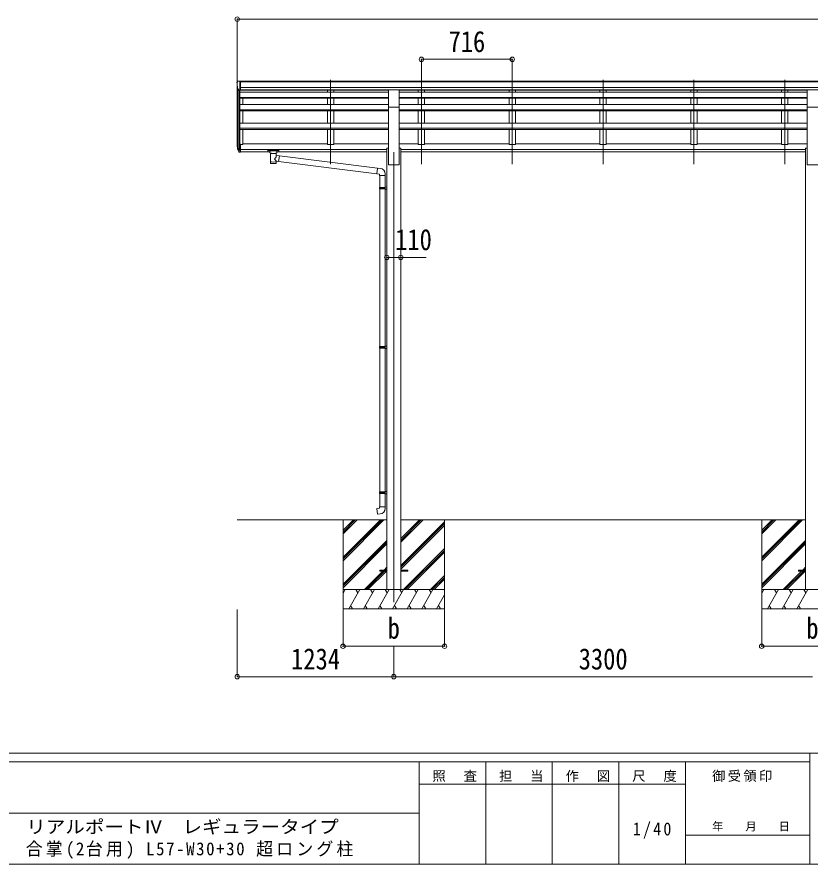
# Model space of a CAD drawing. Units: millimetres at full size. Extents: x -9783 to 33754, y -10064 to 6752.
# Drawn here: x 36 to 6287, y -6828 to -148 of the extents above; entities that cross this region are included whole.
import ezdxf
from ezdxf.enums import TextEntityAlignment as Align

# ---------------------------------------------------------------- set-up
doc = ezdxf.new("R2010")
doc.units = ezdxf.units.MM
doc.header["$LTSCALE"] = 35
doc.header["$PDMODE"] = 32
doc.header["$PDSIZE"] = 35
for name, color, linetype, lineweight in [('0-0_0', 7, 'Continuous', 9), ('0-1_本体', 4, 'Continuous', 9), ('0-2_部品', 7, 'Continuous', 9), ('0-8_PARTS2', 2, 'Continuous', 9), ('0-A_寸法', 6, 'Continuous', 9), ('F-0_240', 7, 'Continuous', 9)]:
    doc.layers.add(name, color=color, linetype=linetype, lineweight=lineweight)
doc.styles.add('ＭＳ ゴシック', font='')
doc.styles.get('ＭＳ ゴシック').set_extended_font_data('MS Gothic')

msp = doc.modelspace()

# ---------------------------------------------------------------- linework, layer by layer
at = {"layer": '0-0_0'}
for p, q in [((1772.2, -4114.32), (2951.2, -4114.32)), ((2606.2, -4114.32), (2606.2, -4814.32)), ((2606.2, -4408.5), (2900.38, -4114.32)), ((2606.2, -4422.64), (2914.53, -4114.32)), ((2606.2, -4436.78), (2928.67, -4114.32)), ((2606.2, -4224.65), (2716.54, -4114.32)), ((2606.2, -4210.51), (2702.39, -4114.32)), ((2606.2, -4196.37), (2688.25, -4114.32)), ((3061.2, -4261.87), (3208.75, -4114.32)), ((3061.2, -4290.15), (3237.04, -4114.32)), ((3061.2, -4276.01), (3222.89, -4114.32)), ((3061.2, -4114.32), (6251.2, -4114.32)), ((3061.2, -4474), (3406.2, -4129)), ((3406.2, -4114.32), (3406.2, -4814.32)), ((5906.2, -4114.32), (5906.2, -4814.32)), ((5906.2, -4408.5), (6200.38, -4114.32)), ((5906.2, -4422.64), (6214.53, -4114.32)), ((5906.2, -4436.78), (6228.67, -4114.32)), ((5906.2, -4224.65), (6016.54, -4114.32)), ((5906.2, -4210.51), (6002.39, -4114.32)), ((5906.2, -4196.37), (5988.25, -4114.32)), ((3061.2, -4488.14), (3406.2, -4143.14)), ((3061.2, -4502.28), (3406.2, -4157.29)), ((2606.2, -4620.63), (2951.2, -4275.63)), ((2606.2, -4634.77), (2951.2, -4289.78)), ((2606.2, -4648.92), (2951.2, -4303.92)), ((3083.01, -4664.32), (3406.2, -4341.13)), ((5906.2, -4620.63), (6251.2, -4275.63)), ((5906.2, -4634.77), (6251.2, -4289.78)), ((5906.2, -4648.92), (6251.2, -4303.92)), ((3097.15, -4664.32), (3406.2, -4355.28)), ((3111.3, -4664.32), (3406.2, -4369.42)), ((2774.65, -4664.32), (2920.15, -4518.82)), ((2788.79, -4664.32), (2934.29, -4518.82)), ((2802.93, -4664.32), (2948.43, -4518.82)), ((2929.15, -4509.82), (2951.2, -4487.76)), ((2943.29, -4509.82), (2951.2, -4501.91)), ((6074.65, -4664.32), (6220.15, -4518.82)), ((6088.79, -4664.32), (6234.29, -4518.82)), ((6102.93, -4664.32), (6248.43, -4518.82)), ((6229.15, -4509.82), (6251.2, -4487.76)), ((6243.29, -4509.82), (6251.2, -4501.91)), ((3295.15, -4664.32), (3406.2, -4553.26)), ((3309.29, -4664.32), (3406.2, -4567.41)), ((3323.43, -4664.32), (3406.2, -4581.55)), ((3406.2, -4664.32), (2606.2, -4664.32)), ((2606.2, -4691.83), (2622.08, -4664.32)), ((2650.95, -4814.32), (2737.55, -4664.32)), ((2722.55, -4690.3), (2707.55, -4664.32)), ((2766.42, -4814.32), (2853.02, -4664.32)), ((2838.02, -4690.3), (2823.02, -4664.32)), ((2881.89, -4814.32), (2968.49, -4664.32)), ((2953.49, -4690.3), (2938.49, -4664.32)), ((2997.36, -4814.32), (3083.96, -4664.32)), ((3068.96, -4690.3), (3053.96, -4664.32)), ((3112.83, -4814.32), (3199.43, -4664.32)), ((3184.43, -4690.3), (3169.43, -4664.32)), ((3228.3, -4814.32), (3314.9, -4664.32)), ((3284.9, -4664.32), (3299.9, -4690.3)), ((3400.37, -4664.32), (3406.2, -4674.42)), ((6706.2, -4664.32), (5906.2, -4664.32)), ((5906.2, -4691.83), (5922.08, -4664.32)), ((5950.95, -4814.32), (6037.55, -4664.32)), ((6022.55, -4690.3), (6007.55, -4664.32)), ((6066.42, -4814.32), (6153.02, -4664.32)), ((6138.02, -4690.3), (6123.02, -4664.32)), ((6181.89, -4814.32), (6268.49, -4664.32)), ((6253.49, -4690.3), (6238.49, -4664.32)), ((3343.77, -4814.32), (3406.2, -4706.18)), ((2665.95, -4788.34), (2680.95, -4814.32)), ((2781.42, -4788.34), (2796.42, -4814.32)), ((2896.89, -4788.34), (2911.89, -4814.32)), ((3012.36, -4788.34), (3027.36, -4814.32)), ((3127.83, -4788.34), (3142.83, -4814.32)), ((3243.3, -4788.34), (3258.3, -4814.32)), ((3358.77, -4788.34), (3373.77, -4814.32)), ((5965.95, -4788.34), (5980.95, -4814.32)), ((6081.42, -4788.34), (6096.42, -4814.32)), ((6196.89, -4788.34), (6211.89, -4814.32)), ((2606.2, -4814.32), (3406.2, -4814.32)), ((5906.2, -4814.32), (6706.2, -4814.32))]:
    msp.add_line(p, q, dxfattribs=at)
at = {"layer": '0-1_本体'}
for p, q in [((1798.7, -655.9), (7503.7, -655.9)), ((1798.7, -661.26), (7513.7, -661.26)), ((1772.2, -1155.05), (1772.2, -692.65)), ((1776.49, -711.45), (1776.49, -1179.32)), ((1786.2, -726.8), (1786.2, -1197.32)), ((1792.2, -726.28), (1792.2, -1152.88)), ((1798.7, -704.77), (7513.7, -704.78)), ((1798.7, -722.44), (7513.7, -722.44)), ((2963.7, -724.82), (1798.7, -724.82)), ((2483.2, -724.82), (2483.2, -741.09)), ((2533.2, -724.82), (2533.2, -741.09)), ((3048.7, -724.94), (6263.7, -724.94)), ((3199.2, -724.82), (3199.2, -741.09)), ((3249.2, -724.82), (3249.2, -741.09)), ((3915.2, -724.82), (3915.2, -741.09)), ((3965.2, -724.82), (3965.2, -741.09)), ((4631.2, -724.82), (4631.2, -741.09)), ((4681.2, -724.82), (4681.2, -741.09)), ((5347.2, -724.82), (5347.2, -741.09)), ((5397.2, -724.82), (5397.2, -741.09)), ((6063.2, -724.94), (6063.2, -740.68)), ((6113.2, -724.94), (6113.2, -740.68)), ((2963.7, -740.68), (1792.2, -740.68)), ((1792.2, -782.37), (2963.7, -782.37)), ((1792.2, -784.06), (2963.7, -784.06)), ((1792.2, -788.47), (2963.7, -788.47)), ((1817.2, -839.45), (1817.2, -788.47)), ((2483.2, -788.47), (2483.2, -794.24)), ((2483.2, -788.47), (2483.2, -839.45)), ((2533.2, -788.47), (2533.2, -794.24)), ((2533.2, -788.47), (2533.2, -839.45)), ((6263.7, -740.68), (3048.7, -740.68)), ((3048.7, -782.37), (6263.7, -782.37)), ((3048.7, -784.06), (6263.7, -784.06)), ((3048.7, -788.47), (6263.7, -788.47)), ((3199.2, -788.47), (3199.2, -794.24)), ((3199.2, -788.47), (3199.2, -839.45)), ((3249.2, -788.47), (3249.2, -839.46)), ((3249.2, -788.88), (3249.2, -794.65)), ((3915.2, -788.47), (3915.2, -839.46)), ((3915.2, -788.88), (3915.2, -794.65)), ((3965.2, -788.47), (3965.2, -839.46)), ((3965.2, -788.88), (3965.2, -794.65)), ((4631.2, -788.47), (4631.2, -839.46)), ((4631.2, -788.88), (4631.2, -794.65)), ((4681.2, -788.47), (4681.2, -839.46)), ((4681.2, -788.88), (4681.2, -794.65)), ((5347.2, -788.47), (5347.2, -839.46)), ((5347.2, -788.88), (5347.2, -794.65)), ((5397.2, -788.47), (5397.2, -839.46)), ((5397.2, -788.88), (5397.2, -794.65)), ((6063.2, -788.47), (6063.2, -839.46)), ((6063.2, -788.88), (6063.2, -794.65)), ((6113.2, -788.47), (6113.2, -839.46)), ((6113.2, -788.88), (6113.2, -794.65)), ((1792.2, -839.46), (2963.7, -839.46)), ((2963.7, -1314.32), (2963.7, -858.68)), ((3048.7, -839.46), (6263.7, -839.46)), ((3048.7, -1314.32), (3048.7, -858.68)), ((6263.7, -1314.32), (6263.7, -858.68)), ((1792.2, -880.11), (2963.7, -880.11)), ((1792.2, -881.8), (2963.7, -881.8)), ((1792.2, -888.52), (2963.7, -888.52)), ((1817.2, -985.19), (1817.2, -888.5)), ((2483.2, -888.5), (2483.2, -985.19)), ((2533.2, -888.5), (2533.2, -985.19)), ((3048.7, -880.11), (6263.7, -880.11)), ((3048.7, -881.8), (6263.7, -881.8)), ((3048.7, -888.52), (6263.7, -888.52)), ((3199.2, -888.5), (3199.2, -985.19)), ((3249.2, -888.5), (3249.2, -985.19)), ((3915.2, -888.92), (3915.2, -985.19)), ((3965.2, -888.92), (3965.2, -985.19)), ((4631.2, -888.92), (4631.2, -985.19)), ((4681.2, -888.92), (4681.2, -985.19)), ((5347.2, -888.92), (5347.2, -985.19)), ((5397.2, -888.92), (5397.2, -985.19)), ((6063.2, -888.92), (6063.2, -985.19)), ((6113.2, -888.92), (6113.2, -985.19)), ((1792.2, -985.19), (2963.7, -985.19)), ((3048.7, -985.19), (6263.7, -985.19)), ((2963.7, -1024.66), (1792.2, -1024.66)), ((2963.7, -1026.34), (1792.2, -1026.34)), ((2963.7, -1035.38), (1792.2, -1035.38)), ((1817.2, -1153.71), (1817.2, -1035.79)), ((2483.2, -1035.38), (2483.2, -1153.71)), ((6263.7, -1024.66), (3048.7, -1024.66)), ((6263.7, -1026.34), (3048.7, -1026.34)), ((6263.7, -1035.38), (3048.7, -1035.38)), ((3199.2, -1035.38), (3199.2, -1153.71)), ((3915.2, -1035.38), (3915.2, -1153.71)), ((4631.2, -1035.38), (4631.2, -1153.71)), ((5347.2, -1035.38), (5347.2, -1153.71)), ((6063.2, -1035.38), (6063.2, -1153.71)), ((1798.7, -1153.71), (1817.2, -1153.71)), ((1798.7, -1192.8), (2951.2, -1192.8)), ((1798.7, -1194.18), (2951.2, -1194.18)), ((1817.2, -1148.5), (2483.2, -1148.5)), ((2533.2, -1148.5), (2963.7, -1148.5)), ((2951.2, -1184.32), (2963.7, -1184.32)), ((2951.2, -1184.32), (2951.2, -4664.31)), ((3048.7, -1148.5), (3199.2, -1148.5)), ((3048.7, -1184.32), (3061.2, -1184.32)), ((3061.2, -1184.32), (3061.2, -4664.31)), ((3061.2, -1192.8), (6251.2, -1192.8)), ((3061.2, -1194.18), (6251.2, -1194.18)), ((3249.2, -1148.5), (3915.2, -1148.5)), ((3965.2, -1148.5), (4631.2, -1148.5)), ((4681.2, -1148.5), (5347.2, -1148.5)), ((5397.2, -1148.5), (6063.2, -1148.5)), ((6113.2, -1148.5), (6263.7, -1148.5)), ((6251.2, -1184.32), (6263.7, -1184.32)), ((6251.2, -1184.32), (6251.2, -4664.31)), ((1798.7, -1211.36), (2030.2, -1211.36)), ((2084.2, -1211.36), (2951.2, -1211.36)), ((3061.2, -1211.36), (6251.2, -1211.36)), ((2963.7, -1314.32), (3048.7, -1314.32)), ((6263.7, -1314.32), (6348.7, -1314.32))]:
    msp.add_line(p, q, dxfattribs=at)
for points in [[(2533.2, -1035.38), (2533.2, -1153.71), (2483.2, -1153.71)], [(3249.2, -1035.38), (3249.2, -1153.71), (3199.2, -1153.71)], [(3965.2, -1035.38), (3965.2, -1153.71), (3915.2, -1153.71)], [(4681.2, -1035.38), (4681.2, -1153.71), (4631.2, -1153.71)], [(5397.2, -1035.38), (5397.2, -1153.71), (5347.2, -1153.71)], [(6113.2, -1035.38), (6113.2, -1153.71), (6063.2, -1153.71)]]:
    msp.add_lwpolyline(points, dxfattribs=at)
at = {"layer": '0-2_部品'}
for p, q in [((1770.2, -663.67), (1770.2, -664.29)), ((1777.11, -654.86), (1773.05, -660.67)), ((1780.2, -654.29), (1777.87, -654.44)), ((1780.2, -654.29), (1798.7, -654.29)), ((1792.2, -727.28), (1792.2, -654.29)), ((1798.7, -654.29), (1808.7, -654.38)), ((1798.7, -726.28), (1798.7, -654.29)), ((1808.7, -655.9), (1808.7, -654.38)), ((1784.58, -725.47), (1775.3, -709.4)), ((1792.2, -727.28), (1787, -726.96)), ((1798.7, -726.28), (1792.2, -726.28)), ((2963.7, -724.53), (3048.7, -724.53)), ((2963.7, -858.68), (2963.7, -724.53)), ((3048.7, -858.68), (3048.7, -724.53)), ((6263.7, -724.53), (6348.7, -724.53)), ((6263.7, -858.68), (6263.7, -724.53)), ((2963.7, -858.68), (3048.7, -858.68)), ((6263.7, -858.68), (6348.7, -858.68)), ((1774.6, -1178.92), (1784.76, -1198.09)), ((1785.77, -1196.84), (1776.02, -1178.43)), ((1777.18, -1195.78), (1784.76, -1213.26)), ((1792.2, -1197.59), (1787.07, -1197.59)), ((1792.2, -1199.59), (1787.36, -1199.59)), ((1792.2, -1152.88), (1792.2, -1214.76)), ((1798.7, -1152.88), (1792.2, -1152.88)), ((1798.7, -1191.19), (1792.2, -1191.19)), ((1798.7, -1196.59), (1792.2, -1196.59)), ((1798.7, -1152.88), (1798.7, -1213.94)), ((2013.7, -1199.66), (2013.7, -1210.42)), ((2013.7, -1199.85), (2013.7, -1201.39)), ((2015.7, -1198.99), (2098.7, -1198.99)), ((2015.7, -1201.17), (2098.7, -1201.17)), ((2100.7, -1199.66), (2100.7, -1210.42)), ((1792.2, -1214.76), (1787.36, -1214.76)), ((1798.7, -1213.94), (1792.2, -1213.94)), ((2015.7, -1211.08), (2030.2, -1211.08)), ((2030.2, -1217.89), (2030.2, -1207.61)), ((2034.3, -1222.39), (2034.29, -1302.68)), ((2080.1, -1239.96), (2080.1, -1222.38)), ((2105.33, -1243.87), (2080.1, -1239.96)), ((2084.2, -1217.89), (2084.2, -1207.61)), ((2084.2, -1211.08), (2098.7, -1211.08)), ((2105.33, -1243.87), (2098.31, -1289.13)), ((2105.33, -1243.87), (2877.29, -1340.67)), ((2080.12, -1302.68), (2080.1, -1286.05)), ((2080.1, -1286.3), (2098.31, -1289.13)), ((2873.28, -1386.5), (2098.31, -1289.13)), ((2898.13, -1342.49), (2877.29, -1340.67)), ((2893.2, -1398.24), (2939.2, -1398.24)), ((2895.2, -1398.24), (2895.2, -1492.23)), ((2937.2, -1398.24), (2937.2, -1489.67)), ((2939.2, -1398.24), (2939.2, -1387.32)), ((2893.2, -1494.23), (2894.2, -1492.23)), ((2893.2, -1494.23), (2937.2, -1494.23)), ((2893.2, -1494.23), (2893.2, -1502.23)), ((2893.2, -1502.23), (2937.2, -1502.23)), ((2893.2, -1502.23), (2894.2, -1504.23)), ((2894.2, -1492.23), (2937.2, -1492.23)), ((2894.2, -1504.23), (2937.2, -1504.23)), ((2895.2, -1504.23), (2895.2, -2748.01)), ((2932.73, -1494.23), (2932.3, -1492.23)), ((2935.2, -1489.73), (2951.2, -1489.26)), ((2935.2, -1491.73), (2935.2, -1489.73)), ((2935.2, -1491.73), (2937.2, -1491.73)), ((2935.2, -1506.73), (2935.2, -1504.73)), ((2935.2, -1506.73), (2951.2, -1507.2)), ((2937.2, -1506.79), (2937.2, -2745.45)), ((2951.2, -1489.26), (2951.2, -1507.2)), ((2893.2, -2750.01), (2894.2, -2748.01)), ((2893.2, -2750.01), (2937.2, -2750.01)), ((2893.2, -2750.01), (2893.2, -2758.01)), ((2893.2, -2758.01), (2937.2, -2758.01)), ((2893.2, -2758.01), (2894.2, -2760.01)), ((2894.2, -2748.01), (2937.2, -2748.01)), ((2894.2, -2760.01), (2937.2, -2760.01)), ((2895.2, -2760.01), (2895.2, -3893.58)), ((2932.73, -2750.01), (2932.3, -2748.01)), ((2935.2, -2745.51), (2951.2, -2745.04)), ((2935.2, -2747.51), (2935.2, -2745.51)), ((2935.2, -2747.51), (2937.2, -2747.51)), ((2935.2, -2762.51), (2935.2, -2760.51)), ((2935.2, -2762.51), (2951.2, -2762.98)), ((2937.2, -2762.57), (2937.2, -3891.02)), ((2951.2, -2745.04), (2951.2, -2762.98)), ((2893.2, -3895.58), (2894.2, -3893.58)), ((2893.2, -3895.58), (2937.2, -3895.58)), ((2893.2, -3895.58), (2893.2, -3903.58)), ((2893.2, -3903.58), (2937.2, -3903.58)), ((2893.2, -3903.58), (2894.2, -3905.58)), ((2894.2, -3893.58), (2937.2, -3893.58)), ((2894.2, -3905.58), (2937.2, -3905.58)), ((2895.2, -3905.58), (2895.2, -4011.72)), ((2932.73, -3895.58), (2932.3, -3893.58)), ((2935.2, -3891.08), (2951.2, -3890.61)), ((2935.2, -3893.08), (2935.2, -3891.08)), ((2935.2, -3893.08), (2937.2, -3893.08)), ((2935.2, -3908.08), (2935.2, -3906.08)), ((2935.2, -3908.08), (2951.2, -3908.55)), ((2937.2, -3908.14), (2937.2, -4011.72)), ((2951.2, -3890.61), (2951.2, -3908.55)), ((2893.2, -4011.72), (2939.2, -4011.72)), ((2893.2, -4021.72), (2893.2, -4011.72)), ((2939.2, -4011.72), (2939.2, -4022.64))]:
    msp.add_line(p, q, dxfattribs=at)
at = {"layer": '0-2_部品', "color": 4}
for p, q in [((2896.4, -4509.82), (2896.4, -4518.82)), ((2951.2, -4509.82), (2896.4, -4509.82)), ((2951.2, -4518.82), (2896.4, -4518.82)), ((3116, -4509.82), (3061.2, -4509.82)), ((6196.4, -4509.82), (6196.4, -4518.82)), ((6251.2, -4509.82), (6196.4, -4509.82)), ((6251.2, -4518.82), (6196.4, -4518.82))]:
    msp.add_line(p, q, dxfattribs=at)
at = {"layer": '0-2_部品'}
for points in [[(2013.7, -1199.66), (2013.74, -1199.46), (2013.83, -1199.32), (2013.92, -1199.23), (2014.02, -1199.17), (2014.15, -1199.12), (2014.44, -1199.06), (2014.93, -1199.01), (2015.47, -1198.99), (2015.7, -1198.99)], [(2098.7, -1198.99), (2099.06, -1199), (2099.59, -1199.02), (2100.04, -1199.07), (2100.34, -1199.15), (2100.51, -1199.25), (2100.63, -1199.39), (2100.7, -1199.57), (2100.7, -1199.66)], [(2013.7, -1210.42), (2013.74, -1210.61), (2013.83, -1210.75), (2013.92, -1210.84), (2014.02, -1210.9), (2014.15, -1210.95), (2014.44, -1211.01), (2014.93, -1211.06), (2015.47, -1211.08), (2015.7, -1211.08)], [(2030.24, -1217.83), (2030.22, -1218.19), (2030.47, -1219.14), (2030.99, -1220.03), (2031.79, -1220.87), (2032.9, -1221.66), (2034.3, -1222.39)], [(2080.1, -1222.38), (2080.34, -1222.28), (2081.69, -1221.55), (2082.81, -1220.7), (2083.56, -1219.83), (2084.02, -1218.94), (2084.19, -1218.05)], [(2098.7, -1211.08), (2099.06, -1211.08), (2099.59, -1211.05), (2100.04, -1211), (2100.34, -1210.92), (2100.51, -1210.82), (2100.63, -1210.68), (2100.7, -1210.51), (2100.7, -1210.42)], [(2877.29, -1340.67), (2873.28, -1386.5), (2893.2, -1388.24), (2893.2, -1398.24)], [(2932.73, -1494.23), (2932.73, -1502.23), (2932.3, -1504.23)], [(2935.2, -1504.73), (2937.2, -1504.73), (2937.2, -1491.73)], [(2932.73, -2750.01), (2932.73, -2758.01), (2932.3, -2760.01)], [(2935.2, -2760.51), (2937.2, -2760.51), (2937.2, -2747.51)], [(2932.73, -3895.58), (2932.73, -3903.58), (2932.3, -3905.58)], [(2935.2, -3906.08), (2937.2, -3906.08), (2937.2, -3893.08)], [(2898.13, -4067.47), (2877.29, -4069.29), (2873.28, -4023.46), (2893.2, -4021.72)]]:
    msp.add_lwpolyline(points, dxfattribs=at)
at = {"layer": '0-2_部品', "color": 4}
msp.add_lwpolyline([(3116, -4509.82), (3116, -4518.82), (3061.2, -4518.82)], dxfattribs=at)
at = {"layer": '0-2_部品'}
for centre, radius, start, end in [((1773.2, -663.67), 3, 93, 180), ((1972.2, -664.29), 202, 180, 192.90261), ((1777.93, -655.44), 1, 93.5, 145), ((1787.18, -723.97), 3, 210, 266.5), ((1860.86, -1156.75), 89.07, 174.49576, 194.41188), ((1860.15, -1152.47), 88.05, 177.22392, 197.21071), ((1905.42, -1159.7), 133.22, 183.27987, 195.71302), ((1787.36, -1196.59), 3, 210, 270), ((1787.07, -1196.09), 1.5, 210, 270), ((1787.36, -1211.76), 3, 210, 270), ((2894.2, -1387.32), 45, 0, 85), ((2894.2, -4022.64), 45, 275, 0)]:
    msp.add_arc(centre, radius, start, end, dxfattribs=at)
for centre, major_axis, ratio, start_param, end_param in [((2015.7, -1201.39), (2, 0), 0.109601, 1.5707963, 3.1415927), ((2098.7, -1201.39), (2, 0), 0.109601, 0, 1.5707963), ((2057.2, -1207.61), (27, 0), 0.122176, 6.2831853, 9.424778), ((2057.22, -1222.84), (-22.91, 0.42), 0.072511, 0.0008029, 1.5715993), ((2057.22, -1224.46), (-22.91, 0.42), 0.072511, 0.0008029, 1.5715993), ((2057.19, -1222.84), (22.92, 0.42), 0.07247, 4.71158, 6.2823764), ((2057.19, -1224.46), (22.92, 0.42), 0.07247, 4.71158, 6.2823764), ((2057.2, -1266.5), (-22.81, -26.62), 0.234429, 1.6855472, 3.1268519), ((2059.76, -1263.86), (20.32, -22.25), 0.045535, 0.0389954, 1.3075346), ((2068.2, -1217.89), (16, 0), 0.361356, 6.2636979, 6.2831853), ((2057.2, -1302.68), (22.92, 0), 0.101955, 3.1415499, 6.2833984), ((2057.2, -1290.24), (22.91, 0), 0.122865, 3.1415927, 6.2831853)]:
    msp.add_ellipse(centre, major_axis=major_axis, ratio=ratio, start_param=start_param, end_param=end_param, dxfattribs=at)
at = {"layer": '0-8_PARTS2'}
for p, q in [((2508.2, -1308.12), (2508.2, -645.59)), ((3224.2, -1308.12), (3224.2, -645.59)), ((3940.2, -1308.12), (3940.2, -645.59)), ((4656.2, -1308.12), (4656.2, -645.59)), ((5372.2, -1308.12), (5372.2, -645.59)), ((6088.2, -1308.12), (6088.2, -645.59)), ((3006.2, -1214.32), (3006.2, -4764.32))]:
    msp.add_line(p, q, dxfattribs=at)
at = {"layer": '0-A_寸法'}
for p, q in [((1772.2, -165.96), (7540.2, -165.96)), ((1772.2, -165.96), (1772.2, -711.59)), ((3224.2, -482.58), (3224.2, -711.59)), ((3224.2, -482.58), (3940.2, -482.58)), ((3940.2, -482.58), (3940.2, -711.59)), ((2951.2, -2044.5), (3061.2, -2044.5)), ((3061.2, -2044.5), (3261.2, -2044.5)), ((1772.2, -5350.69), (1772.2, -4821.74)), ((2606.2, -5110.71), (2606.2, -4821.74)), ((3406.2, -5110.71), (3406.2, -4821.74)), ((5906.2, -5110.71), (5906.2, -4821.74)), ((2606.2, -5110.71), (3406.2, -5110.71)), ((3006.2, -5350.69), (3006.2, -5110.71)), ((5906.2, -5110.71), (6706.2, -5110.71)), ((1772.2, -5350.69), (3006.2, -5350.69)), ((3006.2, -5350.69), (6306.2, -5350.69))]:
    msp.add_line(p, q, dxfattribs=at)
for p in [(1772.2, -165.96), (3224.2, -482.58), (3940.2, -482.58), (2951.2, -2044.5), (3061.2, -2044.5), (2606.2, -5110.71), (3406.2, -5110.71), (5906.2, -5110.71), (1772.2, -5350.69), (3006.2, -5350.69)]:
    msp.add_point(p, dxfattribs=at)
at = {"layer": 'F-0_240', "color": 5}
for p, q in [((-9783.03, -5953.1), (9396.97, -5953.1)), ((6285.75, -5953.1), (6285.75, -6828.1)), ((-9783.03, -6023.1), (6285.75, -6023.1)), ((3205.75, -6023.1), (3205.75, -6828.1)), ((3730.75, -6023.1), (3730.75, -6828.1)), ((4255.75, -6023.1), (4255.75, -6828.1)), ((4780.75, -6023.1), (4780.75, -6828.1)), ((5305.75, -6023.1), (5305.75, -6828.1)), ((3205.75, -6198.1), (5305.75, -6198.1)), ((-3969.25, -6425.6), (3205.75, -6425.6)), ((5305.75, -6600.6), (6285.75, -6600.6)), ((-9783.03, -6828.1), (9396.97, -6828.1))]:
    msp.add_line(p, q, dxfattribs=at)

# ---------------------------------------------------------------- texts
at = {"layer": '0-A_寸法', "color": 7, "style": 'ＭＳ ゴシック', "width": 0.85}
for s, p in [('716', (3437.83, -475.58)), ('110', (3016.83, -2037.5)), ('b', (2958.08, -5101.21)), ('b', (6258.08, -5101.21)), ('1234', (2196.7, -5343.69)), ('3300', (4463.7, -5343.69))]:
    msp.add_text(s, height=166.8, dxfattribs=at).set_placement(p, align=Align.BOTTOM_LEFT)
at = {"layer": 'F-0_240', "style": 'ＭＳ ゴシック', "width": 1.1}
msp.add_text('リアルポートⅣ\u3000レギュラータイプ', height=102.6, dxfattribs=at).set_placement((109.35, -6616.22), align=Align.BOTTOM_LEFT)
at = {"layer": 'F-0_240', "style": 'ＭＳ ゴシック'}
msp.add_text('年\u3000\u3000月\u3000\u3000日', height=64.15, dxfattribs=at).set_placement((5515.76, -6583.1), align=Align.BOTTOM_LEFT)
at = {"layer": 'F-0_240', "attachment_point": 7, "style": 'ＭＳ ゴシック'}
for s, insert, char_height in [('\\T1.17;照\u3000査', (3310.76, -6180.6), 76.98), ('\\T1.17;担\u3000当', (3835.76, -6180.6), 76.98), ('\\T1.17;作\u3000図', (4360.75, -6180.6), 76.98), ('\\T1.17;尺\u3000度', (4885.76, -6180.6), 76.98), ('\\T1.17;御受領印', (5515.75, -6180.6), 76.98), ('\\T1.28;\\W0.9;1/40', (4890.13, -6626.85), 102.6), ('\\T1.19;\\W0.95;合掌(2台用)\\~L57-W30+30\\~超ロング柱', (105.33, -6786.55), 102.6)]:
    msp.add_mtext(s, dxfattribs=dict(at, insert=insert, char_height=char_height))

doc.saveas('drawing.dxf')
